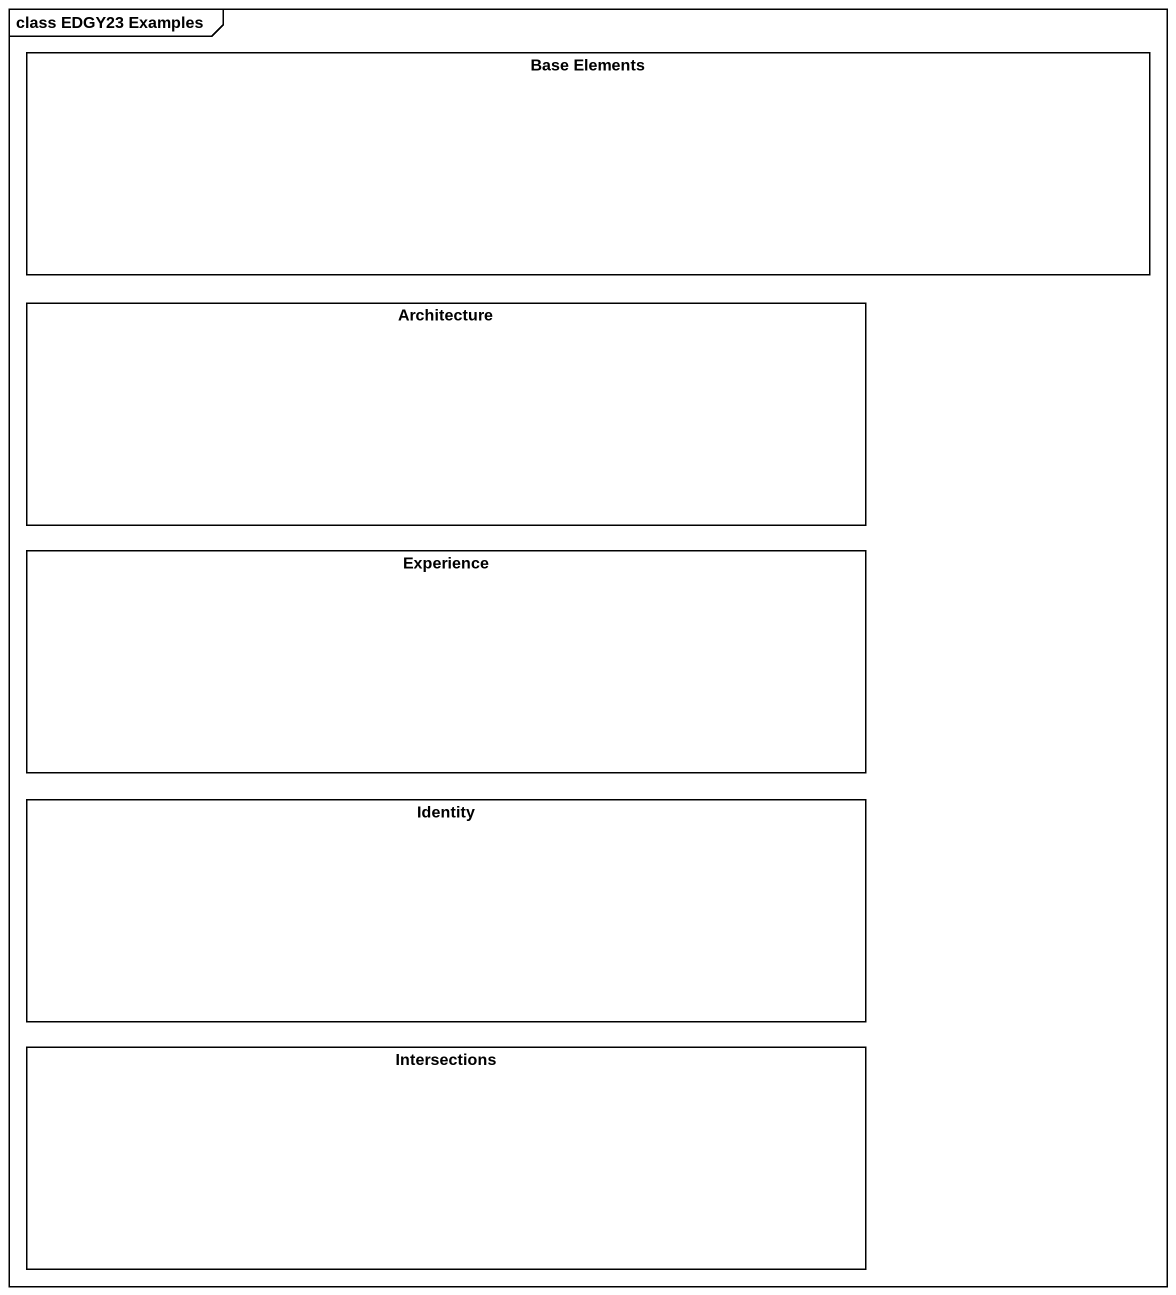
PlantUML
@startuml
mainframe class EDGY23 Examples
rectangle "Base Elements" as Base_Elements
rectangle Architecture
rectangle Experience
rectangle Identity
rectangle Intersections
@enduml
